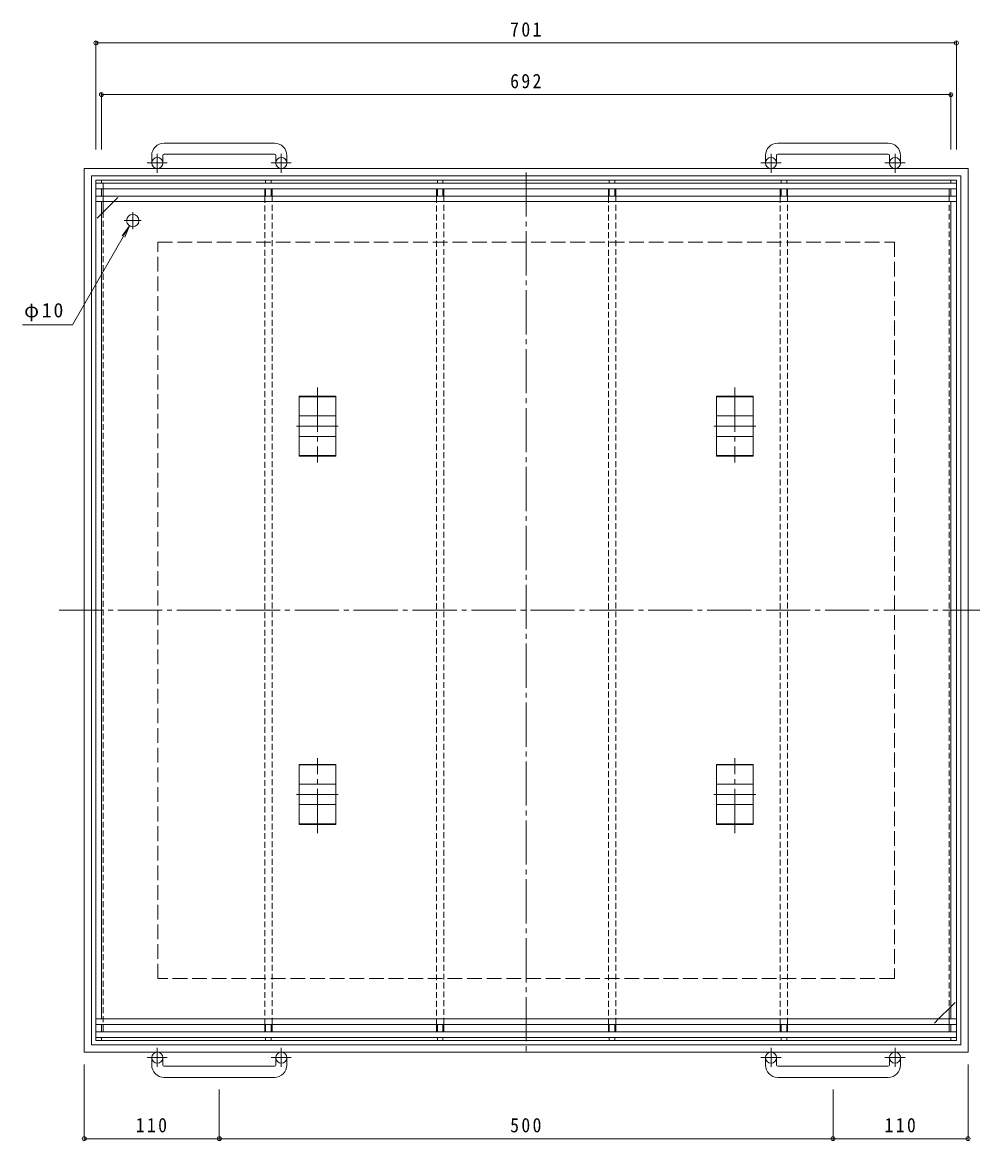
# Model space of a CAD drawing. Units: millimetres at full size, sheet at 1:4. Extents: x -1007 to 1107, y -778 to 775.
# Drawn here: x -1007 to -232, y -434 to 477 of the extents above; entities that cross this region are included whole.
import ezdxf

# ---------------------------------------------------------------- set-up
doc = ezdxf.new("R2010")
doc.units = ezdxf.units.MM
doc.header["$LTSCALE"] = 4
doc.header["$PDMODE"] = 32
doc.header["$PDSIZE"] = 3.2
for name, pattern in [('CHAIN1', [8, 5, -1, 1, -1]), ('CHAIN2', [12, 9, -1, 1, -1]), ('DASHED1', [1.8, 1.2, -0.6]), ('DASHED3', [4, 3, -1])]:
    doc.linetypes.add(name, pattern=pattern)
for name, color, linetype, lineweight in [('0-0_通り芯', 7, 'CHAIN2', 9), ('0-1_躯体', 2, 'DASHED3', 9), ('0-2_仕上', 7, 'Continuous', 9), ('0-3_建具', 4, 'Continuous', 9), ('0-4_その他', 7, 'Continuous', 9)]:
    doc.layers.add(name, color=color, linetype=linetype, lineweight=lineweight)
doc.styles.add('ＭＳ ゴシック', font='')
doc.styles.get('ＭＳ ゴシック').set_extended_font_data('MS Gothic')

msp = doc.modelspace()

# ---------------------------------------------------------------- linework, layer by layer
at = {"layer": '0-0_通り芯'}
for p, q in [((-596.115, 354.528), (-596.115, -362.095)), ((-916.615, 322.228), (-916.615, 308.228)), ((-909.615, 315.228), (-923.615, 315.228)), ((-766.115, 179.25), (-766.115, 118.221)), ((-426.115, 179.25), (-426.115, 118.221)), ((-749.115, 147.728), (-783.115, 147.728)), ((-409.115, 147.728), (-443.115, 147.728)), ((-976.629, -2.272), (-222.468, -2.272)), ((-766.115, -183.794), (-766.115, -122.765)), ((-426.115, -183.794), (-426.115, -122.765)), ((-749.115, -152.272), (-783.115, -152.272)), ((-409.115, -152.272), (-443.115, -152.272))]:
    msp.add_line(p, q, dxfattribs=at)
at = {"layer": '0-1_躯体'}
msp.add_lwpolyline([(-896.115, -302.272), (-896.115, 297.728), (-296.115, 297.728), (-296.115, -302.272)], close=True, dxfattribs=at)
at = {"layer": '0-2_仕上', "color": 2}
for p, q in [((-245.615, 348.229), (-946.615, 348.229)), ((-940.615, 335.228), (-940.615, 341.228)), ((-809.115, 335.228), (-809.115, 341.228)), ((-803.114, 335.228), (-803.114, 341.228)), ((-669.115, 335.228), (-669.115, 341.228)), ((-663.114, 335.228), (-663.114, 341.228)), ((-529.115, 335.228), (-529.115, 341.228)), ((-523.114, 335.228), (-523.114, 341.228)), ((-389.115, 335.228), (-389.115, 341.228)), ((-383.114, 335.228), (-383.114, 341.228)), ((-251.615, 341.228), (-251.615, 335.228)), ((-940.615, 330.728), (-940.615, 322.228)), ((-251.615, -326.772), (-251.615, -335.272)), ((-940.615, -339.772), (-940.615, -345.772)), ((-809.115, -339.772), (-809.115, -345.772)), ((-803.114, -339.772), (-803.114, -345.772)), ((-669.115, -339.772), (-669.115, -345.772)), ((-663.114, -339.772), (-663.114, -345.772)), ((-529.115, -339.772), (-529.115, -345.772)), ((-523.114, -339.772), (-523.114, -345.772)), ((-389.115, -339.772), (-389.115, -345.772)), ((-383.114, -339.772), (-383.114, -345.772)), ((-251.615, -345.772), (-251.615, -339.772)), ((-245.615, -352.772), (-946.615, -352.772))]:
    msp.add_line(p, q, dxfattribs=at)
at = {"layer": '0-2_仕上'}
for p, q in [((-946.615, -352.772), (-946.615, 348.229)), ((-946.615, 348.229), (-942.115, 348.229)), ((-942.115, 348.229), (-942.115, 345.729)), ((-803.865, 345.729), (-803.865, 348.229)), ((-663.865, 345.729), (-663.865, 348.229)), ((-523.865, 345.729), (-523.865, 348.229)), ((-383.865, 345.729), (-383.865, 348.229)), ((-250.115, 348.229), (-250.115, 345.729)), ((-245.615, 348.229), (-250.115, 348.229)), ((-245.615, -352.772), (-245.615, 348.229)), ((-245.615, 345.729), (-946.615, 345.729)), ((-245.615, 341.228), (-946.615, 341.228)), ((-942.115, 341.228), (-942.115, 335.228)), ((-808.365, 335.228), (-808.365, 341.228)), ((-803.865, 335.228), (-803.865, 341.228)), ((-668.365, 335.228), (-668.365, 341.228)), ((-663.865, 335.228), (-663.865, 341.228)), ((-528.365, 335.228), (-528.365, 341.228)), ((-523.865, 335.228), (-523.865, 341.228)), ((-388.365, 335.228), (-388.365, 341.228)), ((-383.865, 335.228), (-383.865, 341.228)), ((-250.115, 341.228), (-250.115, 335.228)), ((-245.615, 335.228), (-946.615, 335.228)), ((-245.615, 330.728), (-946.615, 330.728)), ((-932.115, 330.728), (-942.115, 320.728)), ((-942.115, -335.272), (-942.115, 330.728)), ((-250.115, -335.272), (-250.115, 330.728)), ((-260.115, -335.272), (-250.115, -325.272)), ((-245.615, -335.272), (-946.615, -335.272)), ((-245.615, -339.772), (-946.615, -339.772)), ((-245.615, -345.772), (-946.615, -345.772)), ((-942.115, -345.772), (-942.115, -339.772)), ((-808.365, -339.772), (-808.365, -345.772)), ((-803.865, -339.772), (-803.865, -345.772)), ((-668.365, -339.772), (-668.365, -345.772)), ((-663.865, -339.772), (-663.865, -345.772)), ((-528.365, -339.772), (-528.365, -345.772)), ((-523.865, -339.772), (-523.865, -345.772)), ((-388.365, -339.772), (-388.365, -345.772)), ((-383.865, -339.772), (-383.865, -345.772)), ((-250.115, -345.772), (-250.115, -339.772)), ((-245.615, -350.272), (-946.615, -350.272)), ((-946.615, -352.772), (-942.115, -352.772)), ((-942.115, -352.772), (-942.115, -350.272)), ((-803.865, -350.272), (-803.865, -352.772)), ((-663.865, -350.272), (-663.865, -352.772)), ((-523.865, -350.272), (-523.865, -352.772)), ((-383.865, -350.272), (-383.865, -352.772)), ((-250.115, -352.772), (-250.115, -350.272)), ((-245.615, -352.772), (-250.115, -352.772))]:
    msp.add_line(p, q, dxfattribs=at)
at = {"layer": '0-2_仕上', "color": 2, "linetype": 'DASHED1'}
for p, q in [((-940.615, 341.228), (-940.615, 345.729)), ((-940.615, 335.228), (-940.615, 330.728)), ((-809.115, -339.772), (-809.115, 335.228)), ((-803.114, 335.228), (-803.114, -339.772)), ((-669.115, -339.772), (-669.115, 335.228)), ((-663.114, 335.228), (-663.114, -339.772)), ((-529.115, -339.772), (-529.115, 335.228)), ((-523.114, 335.228), (-523.114, -339.772)), ((-389.115, -339.772), (-389.115, 335.228)), ((-383.114, 335.228), (-383.114, -339.772)), ((-251.615, 335.228), (-251.615, -326.772)), ((-940.615, 322.228), (-940.615, -339.772)), ((-251.615, -335.272), (-251.615, -339.772))]:
    msp.add_line(p, q, dxfattribs=at)
at = {"layer": '0-2_仕上', "linetype": 'DASHED1'}
for p, q in [((-932.115, 330.728), (-927.614, 335.228)), ((-942.115, 320.728), (-946.615, 316.229)), ((-250.115, -325.272), (-245.615, -320.772)), ((-260.115, -335.272), (-264.615, -339.772))]:
    msp.add_line(p, q, dxfattribs=at)
at = {"layer": '0-2_仕上', "color": 3}
for p, q in [((-781.115, 172.183), (-781.115, 123.274)), ((-781.115, 172.183), (-751.115, 172.183)), ((-781.115, 171.683), (-751.115, 171.683)), ((-751.115, 123.274), (-751.115, 172.183)), ((-441.115, 123.274), (-441.115, 172.183)), ((-411.115, 172.183), (-441.115, 172.183)), ((-411.115, 171.683), (-441.115, 171.683)), ((-411.115, 172.183), (-411.115, 123.274)), ((-781.115, 156.094), (-751.115, 156.094)), ((-411.115, 156.094), (-441.115, 156.094)), ((-781.115, 139.362), (-751.115, 139.362)), ((-411.115, 139.362), (-441.115, 139.362)), ((-781.115, 123.774), (-751.115, 123.774)), ((-781.115, 123.274), (-751.115, 123.274)), ((-411.115, 123.774), (-441.115, 123.774)), ((-411.115, 123.274), (-441.115, 123.274)), ((-781.115, -176.726), (-781.115, -127.817)), ((-781.115, -127.817), (-751.115, -127.817)), ((-781.115, -128.317), (-751.115, -128.317)), ((-751.115, -127.817), (-751.115, -176.726)), ((-441.115, -127.817), (-441.115, -176.726)), ((-411.115, -127.817), (-441.115, -127.817)), ((-411.115, -128.317), (-441.115, -128.317)), ((-411.115, -176.726), (-411.115, -127.817)), ((-781.115, -143.906), (-751.115, -143.906)), ((-411.115, -143.906), (-441.115, -143.906)), ((-781.115, -160.638), (-751.115, -160.638)), ((-411.115, -160.638), (-441.115, -160.638)), ((-781.115, -176.226), (-751.115, -176.226)), ((-781.115, -176.726), (-751.115, -176.726)), ((-411.115, -176.226), (-441.115, -176.226)), ((-411.115, -176.726), (-441.115, -176.726))]:
    msp.add_line(p, q, dxfattribs=at)
at = {"layer": '0-2_仕上'}
for points in [[(-808.365, 345.729), (-808.365, 348.229), (-803.865, 348.229)], [(-668.365, 345.729), (-668.365, 348.229), (-663.865, 348.229)], [(-528.365, 345.729), (-528.365, 348.229), (-523.865, 348.229)], [(-388.365, 345.729), (-388.365, 348.229), (-383.865, 348.229)], [(-808.365, -350.272), (-808.365, -352.772), (-803.865, -352.772)], [(-668.365, -350.272), (-668.365, -352.772), (-663.865, -352.772)], [(-528.365, -350.272), (-528.365, -352.772), (-523.865, -352.772)], [(-388.365, -350.272), (-388.365, -352.772), (-383.865, -352.772)]]:
    msp.add_lwpolyline(points, dxfattribs=at)
msp.add_circle((-916.615, 315.228), 5, dxfattribs=at)
at = {"layer": '0-3_建具'}
for p, q in [((-801.115, 378.328), (-891.114, 378.328)), ((-301.115, 378.328), (-391.114, 378.328)), ((-901.114, 368.328), (-901.114, 362.228)), ((-892.114, 368.328), (-892.114, 362.228)), ((-891.114, 369.328), (-801.115, 369.328)), ((-800.115, 368.328), (-800.115, 362.228)), ((-791.115, 368.328), (-791.115, 362.228)), ((-401.115, 368.328), (-401.115, 362.228)), ((-392.115, 368.328), (-392.115, 362.228)), ((-391.114, 369.328), (-301.115, 369.328)), ((-300.115, 368.328), (-300.115, 362.228)), ((-291.115, 368.328), (-291.115, 362.228)), ((-950.115, -356.272), (-950.115, 351.728)), ((-950.115, 351.728), (-242.115, 351.728)), ((-242.115, 351.728), (-242.115, -356.272)), ((-236.115, -362.272), (-956.115, -362.272)), ((-242.115, -356.272), (-950.115, -356.272)), ((-901.114, -372.872), (-901.114, -366.772)), ((-892.114, -372.872), (-892.114, -366.772)), ((-800.115, -372.872), (-800.115, -366.772)), ((-791.115, -372.872), (-791.115, -366.772)), ((-401.115, -372.872), (-401.115, -366.772)), ((-392.115, -372.872), (-392.115, -366.772)), ((-300.115, -372.872), (-300.115, -366.772)), ((-291.115, -372.872), (-291.115, -366.772)), ((-891.114, -373.872), (-801.115, -373.872)), ((-391.114, -373.872), (-301.115, -373.872)), ((-801.115, -382.872), (-891.114, -382.872)), ((-301.115, -382.872), (-391.114, -382.872))]:
    msp.add_line(p, q, dxfattribs=at)
at = {"layer": '0-3_建具', "linetype": 'CHAIN1'}
for p, q in [((-896.615, 354.121), (-896.615, 369.718)), ((-795.614, 354.121), (-795.614, 369.718)), ((-396.615, 354.121), (-396.615, 369.718)), ((-295.614, 354.121), (-295.614, 369.718)), ((-888.451, 362.228), (-904.859, 362.228)), ((-787.451, 362.228), (-803.859, 362.228)), ((-388.452, 362.228), (-404.859, 362.228)), ((-287.451, 362.228), (-303.859, 362.228)), ((-896.615, -358.664), (-896.615, -374.262)), ((-795.614, -358.664), (-795.614, -374.262)), ((-396.615, -358.664), (-396.615, -374.262)), ((-295.614, -358.664), (-295.614, -374.262)), ((-888.451, -366.772), (-904.859, -366.772)), ((-787.451, -366.772), (-803.859, -366.772)), ((-388.452, -366.772), (-404.859, -366.772)), ((-287.451, -366.772), (-303.859, -366.772))]:
    msp.add_line(p, q, dxfattribs=at)
at = {"layer": '0-3_建具'}
msp.add_lwpolyline([(-956.115, -362.272), (-956.115, 357.728), (-236.115, 357.728), (-236.115, -362.272)], dxfattribs=at)
for centre in [(-896.615, 362.228), (-795.615, 362.228), (-396.615, 362.228), (-295.615, 362.228), (-896.615, -366.772), (-795.615, -366.772), (-396.615, -366.772), (-295.615, -366.772)]:
    msp.add_circle(centre, 4.5, dxfattribs=at)
for centre, radius, start, end in [((-891.114, 368.328), 10, 90, 180), ((-801.115, 368.328), 10, 0, 90), ((-391.114, 368.328), 10, 90, 180), ((-301.115, 368.328), 10, 0, 90), ((-891.114, 368.328), 1, 90, 180), ((-801.115, 368.328), 1, 0, 90), ((-391.114, 368.328), 1, 90, 180), ((-301.115, 368.328), 1, 0, 90), ((-891.114, -372.872), 10, 180, 270), ((-891.114, -372.872), 1, 180, 270), ((-801.115, -372.872), 10, 270, 0), ((-801.115, -372.872), 1, 270, 0), ((-391.114, -372.872), 10, 180, 270), ((-391.114, -372.872), 1, 180, 270), ((-301.115, -372.872), 10, 270, 0), ((-301.115, -372.872), 1, 270, 0)]:
    msp.add_arc(centre, radius, start, end, dxfattribs=at)
at = {"layer": '0-4_その他'}
for p, q in [((-946.615, 461.488), (-946.615, 373.226)), ((-946.615, 459.988), (-245.615, 459.988)), ((-245.615, 461.488), (-245.615, 373.226)), ((-942.115, 419.43), (-942.115, 373.226)), ((-250.115, 419.43), (-250.115, 373.226)), ((-250.115, 417.93), (-942.115, 417.93)), ((-965.695, 230.219), (-919.115, 310.898)), ((-919.115, 310.898), (-925.202, 302.965)), ((-919.115, 310.898), (-922.941, 301.659)), ((-1006.511, 230.219), (-965.695, 230.219)), ((-956.115, -434.314), (-956.115, -372.272)), ((-236.115, -434.314), (-236.115, -372.272)), ((-846.115, -434.314), (-846.115, -392.872)), ((-346.115, -434.314), (-346.115, -392.872)), ((-956.115, -432.814), (-846.115, -432.814)), ((-846.115, -432.814), (-346.115, -432.814)), ((-346.115, -432.814), (-236.115, -432.814))]:
    msp.add_line(p, q, dxfattribs=at)
for p in [(-946.615, 459.988), (-245.615, 459.988), (-942.115, 417.93), (-250.115, 417.93), (-956.115, -432.814), (-846.115, -432.814), (-346.115, -432.814), (-236.115, -432.814)]:
    msp.add_point(p, dxfattribs=at)

# ---------------------------------------------------------------- texts
at = {"layer": '0-4_その他', "color": 2, "char_height": 11.73, "attachment_point": 7, "style": 'ＭＳ ゴシック'}
for s, insert in [('\\T1.27;\\W0.9;701', (-609.115, 464.988)), ('\\T1.27;\\W0.9;692', (-609.115, 422.93)), ('\\T1.19;φ10', (-1005.064, 233.227)), ('\\T1.27;\\W0.9;110', (-914.115, -427.814)), ('\\T1.27;\\W0.9;500', (-609.115, -427.814)), ('\\T1.27;\\W0.9;110', (-304.115, -427.814))]:
    msp.add_mtext(s, dxfattribs=dict(at, insert=insert))

doc.saveas('drawing.dxf')
